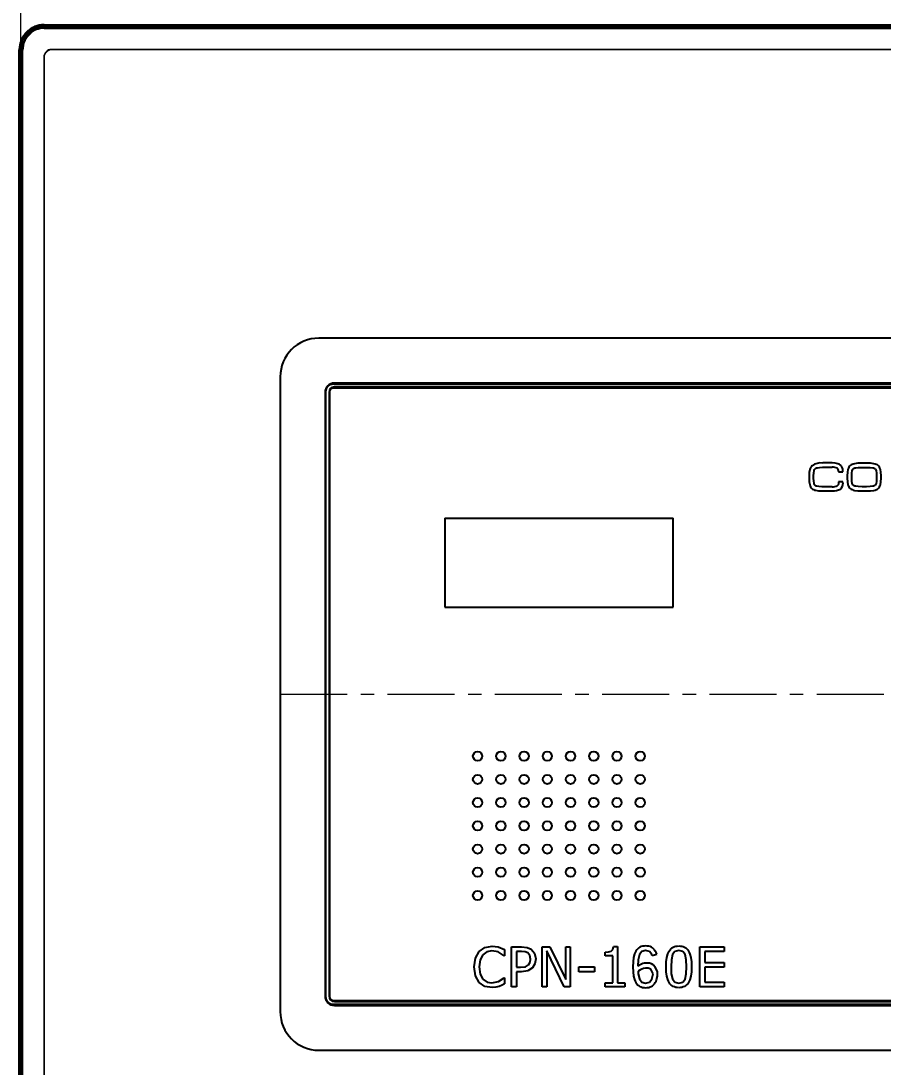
# Model space of a CAD drawing. Extents: x 1063 to 2323, y 0 to 891.
# Drawn here: x 1389.1 to 1500.4, y 458 to 593.2 of the extents above; entities that cross this region are included whole.
import ezdxf

# ---------------------------------------------------------------- set-up
doc = ezdxf.new("R2010")
doc.units = 0
doc.header["$LTSCALE"] = 23.1
doc.linetypes.add('CENTER', pattern=[0.6, 0.375, -0.075, 0.075, -0.075])
doc.layers.get('0').update_dxf_attribs({"linetype": 'CONTINUOUS'})
doc.layers.get('Defpoints').update_dxf_attribs({"linetype": 'CONTINUOUS'})
doc.layers.add('AM_5', color=3, linetype='CONTINUOUS', lineweight=25)
doc.styles.add('굴림', font='')
doc.styles.get('굴림').set_extended_font_data('Gulim')
doc.dimstyles.new('10', dxfattribs={"dimtxt": 10, "dimasz": 8, "dimexe": 1.25, "dimexo": 2, "dimtad": 1, "dimtoh": 1, "dimtxsty": '굴림', "dimcen": 2.5, "dimclrd": 140, "dimclre": 140, "dimclrt": 130, "dimadec": 0, "dimazin": 0, "dimtfac": 1, "dimtmove": 0, "dimatfit": 3, "dimfxl": 1, "dimlwd": 9, "dimlwe": 9, "dimarcsym": 0})

# ---------------------------------------------------------------- blocks, each defined once
blk = doc.blocks.new('*D12')
at = {"layer": 'AM_5', "color": 140, "lineweight": 9, "transparency": 16777216}
for p, q in [((1389.07, 589.94), (1389.07, 606.28)), ((1619.07, 589.94), (1619.07, 606.28)), ((1397.07, 605.03), (1611.07, 605.03))]:
    blk.add_line(p, q, dxfattribs=at)
at = {"layer": 'AM_5', "color": 140, "transparency": 16777216}
for points in [[(1397.07, 606.36), (1397.07, 603.7), (1389.07, 605.03)], [(1611.07, 606.36), (1611.07, 603.7), (1619.07, 605.03)]]:
    blk.add_solid(points, dxfattribs=at)
at = {"layer": 'Defpoints', "color": 0, "transparency": 16777216}
for p in [(1619.07, 605.03), (1389.07, 587.94), (1619.07, 587.94)]:
    blk.add_point(p, dxfattribs=at)
at = {"layer": 'AM_5', "color": 130, "transparency": 16777216, "insert": (1504.07, 610.78), "char_height": 10, "attachment_point": 5, "style": '굴림'}
blk.add_mtext('230', dxfattribs=at)
blk = doc.blocks.new('cpn160e-1')
for p, q in [((3088.62, 1783.84), (2935.62, 1783.84)), ((2930.62, 1778.84), (2930.62, 1696.84)), ((3086.77, 1777.89), (2937.47, 1777.89)), ((3086.77, 1777.39), (2937.47, 1777.39)), ((3086.62, 1778.04), (2937.62, 1778.04)), ((3086.62, 1777.54), (2937.62, 1777.54)), ((2936.42, 1776.84), (2936.42, 1698.84)), ((2936.47, 1776.89), (2936.47, 1698.79)), ((2936.92, 1776.84), (2936.92, 1698.84)), ((2936.97, 1776.89), (2936.97, 1698.79)), ((2998.96, 1766.5), (2998.94, 1766.05)), ((2999.03, 1766.87), (2998.96, 1766.5)), ((2999.09, 1767.02), (2999.03, 1766.87)), ((2999.15, 1767.16), (2999.09, 1767.02)), ((2999.23, 1767.27), (2999.15, 1767.16)), ((2999.32, 1767.37), (2999.23, 1767.27)), ((2999.51, 1766.06), (2999.53, 1766.44)), ((2999.53, 1766.44), (2999.58, 1766.71)), ((2999.58, 1766.71), (2999.61, 1766.8)), ((2999.61, 1766.8), (2999.65, 1766.87)), ((2999.65, 1766.87), (2999.68, 1766.93)), ((2999.68, 1766.93), (2999.72, 1766.97)), ((2999.72, 1766.97), (2999.76, 1767)), ((2999.76, 1767), (2999.82, 1767.04)), ((2999.82, 1767.04), (2999.9, 1767.07)), ((2999.9, 1767.07), (3000, 1767.1)), ((3000, 1767.1), (3000.27, 1767.15)), ((3000.27, 1767.15), (3000.65, 1767.17)), ((3000.65, 1767.17), (3001.92, 1767.17)), ((3001.92, 1767.72), (3000.7, 1767.72)), ((3002.31, 1767.69), (3001.92, 1767.72)), ((3002.48, 1767.66), (3002.31, 1767.69)), ((3002.63, 1767.62), (3002.48, 1767.66)), ((3002.76, 1767.57), (3002.63, 1767.62)), ((3002.74, 1766.65), (3002.74, 1766.55)), ((3002.74, 1766.55), (3003.31, 1766.55)), ((3002.87, 1767.51), (3002.76, 1767.57)), ((3002.97, 1767.44), (3002.87, 1767.51)), ((3003.05, 1767.37), (3002.97, 1767.44)), ((3003.12, 1767.29), (3003.05, 1767.37)), ((3003.18, 1767.2), (3003.12, 1767.29)), ((3003.22, 1767.12), (3003.18, 1767.2)), ((3003.26, 1767.03), (3003.22, 1767.12)), ((3003.29, 1766.93), (3003.26, 1767.03)), ((3003.3, 1766.84), (3003.29, 1766.93)), ((3003.31, 1766.65), (3003.3, 1766.84)), ((3003.31, 1766.55), (3003.31, 1766.65)), ((3003.89, 1766.51), (3003.87, 1766.04)), ((3003.96, 1766.88), (3003.89, 1766.51)), ((3004.02, 1767.04), (3003.96, 1766.88)), ((3004.08, 1767.18), (3004.02, 1767.04)), ((3004.16, 1767.29), (3004.08, 1767.18)), ((3004.2, 1767.34), (3004.16, 1767.29)), ((3004.25, 1767.38), (3004.2, 1767.34)), ((3004.35, 1767.46), (3004.25, 1767.38)), ((3004.48, 1767.52), (3004.35, 1767.46)), ((3004.45, 1766.04), (3004.47, 1766.44)), ((3004.47, 1766.44), (3004.51, 1766.72)), ((3004.63, 1767.58), (3004.48, 1767.52)), ((3004.51, 1766.72), (3004.54, 1766.81)), ((3004.54, 1766.81), (3004.58, 1766.89)), ((3004.58, 1766.89), (3004.61, 1766.94)), ((3004.61, 1766.94), (3004.63, 1766.96)), ((3004.81, 1767.62), (3004.63, 1767.58)), ((3004.63, 1766.96), (3004.64, 1766.98)), ((3004.64, 1766.98), (3004.66, 1766.99)), ((3004.66, 1766.99), (3004.69, 1767.01)), ((3004.69, 1767.01), (3004.75, 1767.04)), ((3004.75, 1767.04), (3004.84, 1767.07)), ((3005.24, 1767.68), (3004.81, 1767.62)), ((3004.84, 1767.07), (3004.96, 1767.09)), ((3004.96, 1767.09), (3005.29, 1767.13)), ((3005.77, 1767.7), (3005.24, 1767.68)), ((3005.29, 1767.13), (3005.77, 1767.15)), ((3006.34, 1767.7), (3005.77, 1767.7)), ((3005.77, 1767.15), (3006.33, 1767.15)), ((3006.33, 1767.15), (3006.82, 1767.13)), ((3006.87, 1767.68), (3006.34, 1767.7)), ((3006.82, 1767.13), (3007.15, 1767.09)), ((3007.3, 1767.62), (3006.87, 1767.68)), ((3007.15, 1767.09), (3007.26, 1767.07)), ((3007.26, 1767.07), (3007.35, 1767.04)), ((3007.47, 1767.58), (3007.3, 1767.62)), ((3007.35, 1767.04), (3007.41, 1767.01)), ((3007.41, 1767.01), (3007.44, 1766.99)), ((3007.44, 1766.99), (3007.46, 1766.98)), ((3007.46, 1766.98), (3007.47, 1766.96)), ((3007.62, 1767.52), (3007.47, 1767.58)), ((3007.47, 1766.96), (3007.49, 1766.94)), ((3007.49, 1766.94), (3007.53, 1766.89)), ((3007.53, 1766.89), (3007.56, 1766.82)), ((3007.56, 1766.82), (3007.59, 1766.72)), ((3007.59, 1766.72), (3007.64, 1766.44)), ((3007.75, 1767.46), (3007.62, 1767.52)), ((3007.64, 1766.44), (3007.66, 1766.04)), ((3007.86, 1767.38), (3007.75, 1767.46)), ((3007.9, 1767.34), (3007.86, 1767.38)), ((3007.95, 1767.29), (3007.9, 1767.34)), ((3008.02, 1767.18), (3007.95, 1767.29)), ((3008.09, 1767.04), (3008.02, 1767.18)), ((3008.14, 1766.88), (3008.09, 1767.04)), ((3008.21, 1766.51), (3008.14, 1766.88)), ((3008.23, 1766.04), (3008.21, 1766.51)), ((2998.94, 1766.05), (2998.94, 1765.75)), ((2998.94, 1765.75), (2998.96, 1765.29)), ((2998.96, 1765.29), (2999.02, 1764.92)), ((2999.51, 1765.75), (2999.51, 1766.06)), ((2999.53, 1765.36), (2999.51, 1765.75)), ((2999.57, 1765.09), (2999.53, 1765.36)), ((2999.6, 1765), (2999.57, 1765.09)), ((3002.74, 1765.16), (3002.73, 1765.03)), ((3002.74, 1765.26), (3002.74, 1765.16)), ((3003.31, 1765.26), (3002.74, 1765.26)), ((3003.31, 1765.16), (3003.31, 1765.26)), ((3003.87, 1766.04), (3003.87, 1765.75)), ((3003.87, 1765.75), (3003.89, 1765.28)), ((3003.89, 1765.28), (3003.96, 1764.91)), ((3004.45, 1765.75), (3004.45, 1766.04)), ((3004.47, 1765.35), (3004.45, 1765.75)), ((3004.51, 1765.08), (3004.47, 1765.35)), ((3004.54, 1764.98), (3004.51, 1765.08)), ((3007.59, 1765.07), (3007.56, 1764.98)), ((3007.64, 1765.34), (3007.59, 1765.07)), ((3007.66, 1765.75), (3007.64, 1765.34)), ((3007.66, 1766.04), (3007.66, 1765.75)), ((3008.14, 1764.91), (3008.21, 1765.28)), ((3008.21, 1765.28), (3008.23, 1765.75)), ((3008.23, 1765.75), (3008.23, 1766.04)), ((2999.02, 1764.92), (2999.07, 1764.77)), ((2999.07, 1764.77), (2999.13, 1764.63)), ((2999.13, 1764.63), (2999.2, 1764.52)), ((2999.2, 1764.52), (2999.28, 1764.43)), ((2999.28, 1764.43), (2999.38, 1764.35)), ((2999.38, 1764.35), (2999.49, 1764.28)), ((2999.49, 1764.28), (2999.63, 1764.22)), ((2999.63, 1764.92), (2999.6, 1765)), ((2999.66, 1764.87), (2999.63, 1764.92)), ((2999.63, 1764.22), (2999.78, 1764.18)), ((2999.68, 1764.85), (2999.66, 1764.87)), ((2999.69, 1764.83), (2999.68, 1764.85)), ((2999.73, 1764.8), (2999.69, 1764.83)), ((2999.78, 1764.77), (2999.73, 1764.8)), ((2999.85, 1764.73), (2999.78, 1764.77)), ((2999.78, 1764.18), (3000.15, 1764.12)), ((2999.94, 1764.71), (2999.85, 1764.73)), ((3000.2, 1764.66), (2999.94, 1764.71)), ((3000.15, 1764.12), (3000.6, 1764.1)), ((3000.56, 1764.65), (3000.2, 1764.66)), ((3001.92, 1764.65), (3000.56, 1764.65)), ((3000.6, 1764.1), (3001.93, 1764.1)), ((3002.62, 1764.8), (3002.58, 1764.77)), ((3002.65, 1764.84), (3002.62, 1764.8)), ((3002.68, 1764.88), (3002.65, 1764.84)), ((3002.7, 1764.92), (3002.68, 1764.88)), ((3002.72, 1764.97), (3002.7, 1764.92)), ((3002.73, 1765.03), (3002.72, 1764.97)), ((3003.96, 1764.91), (3004.02, 1764.75)), ((3004.02, 1764.75), (3004.08, 1764.62)), ((3004.08, 1764.62), (3004.16, 1764.5)), ((3004.16, 1764.5), (3004.2, 1764.45)), ((3004.2, 1764.45), (3004.25, 1764.41)), ((3004.25, 1764.41), (3004.35, 1764.34)), ((3004.35, 1764.34), (3004.48, 1764.27)), ((3004.48, 1764.27), (3004.64, 1764.22)), ((3004.58, 1764.91), (3004.54, 1764.98)), ((3004.61, 1764.86), (3004.58, 1764.91)), ((3004.63, 1764.84), (3004.61, 1764.86)), ((3004.64, 1764.82), (3004.63, 1764.84)), ((3004.66, 1764.8), (3004.64, 1764.82)), ((3004.64, 1764.22), (3004.81, 1764.17)), ((3004.69, 1764.79), (3004.66, 1764.8)), ((3004.75, 1764.76), (3004.69, 1764.79)), ((3004.84, 1764.73), (3004.75, 1764.76)), ((3004.81, 1764.17), (3005.24, 1764.11)), ((3004.96, 1764.7), (3004.84, 1764.73)), ((3005.29, 1764.66), (3004.96, 1764.7)), ((3005.24, 1764.11), (3005.77, 1764.1)), ((3005.77, 1764.65), (3005.29, 1764.66)), ((3006.33, 1764.65), (3005.77, 1764.65)), ((3005.77, 1764.1), (3006.34, 1764.1)), ((3006.82, 1764.66), (3006.33, 1764.65)), ((3006.34, 1764.1), (3006.87, 1764.12)), ((3007.15, 1764.7), (3006.82, 1764.66)), ((3006.87, 1764.12), (3007.3, 1764.17)), ((3007.26, 1764.73), (3007.15, 1764.7)), ((3007.35, 1764.76), (3007.26, 1764.73)), ((3007.3, 1764.17), (3007.47, 1764.22)), ((3007.42, 1764.79), (3007.35, 1764.76)), ((3007.44, 1764.8), (3007.42, 1764.79)), ((3007.46, 1764.82), (3007.44, 1764.8)), ((3007.48, 1764.83), (3007.46, 1764.82)), ((3007.47, 1764.22), (3007.63, 1764.27)), ((3007.49, 1764.85), (3007.48, 1764.83)), ((3007.53, 1764.91), (3007.49, 1764.85)), ((3007.56, 1764.98), (3007.53, 1764.91)), ((3007.63, 1764.27), (3007.75, 1764.34)), ((3007.75, 1764.34), (3007.86, 1764.42)), ((3007.86, 1764.42), (3007.9, 1764.46)), ((3007.9, 1764.46), (3007.95, 1764.51)), ((3007.95, 1764.51), (3008.02, 1764.62)), ((3008.02, 1764.62), (3008.09, 1764.75)), ((3008.09, 1764.75), (3008.14, 1764.91)), ((2951.87, 1760.59), (2981.37, 1760.59)), ((2951.87, 1760.59), (2951.87, 1749.09)), ((2981.37, 1749.09), (2981.37, 1760.59)), ((2951.87, 1749.09), (2981.37, 1749.09)), ((2955.83, 1703.76), (2956.3, 1704.61)), ((2956.3, 1704.61), (2957.04, 1705.13)), ((2957.3, 1704.58), (2956.79, 1704.19)), ((2957.04, 1705.13), (2957.99, 1705.31)), ((2957.95, 1704.71), (2957.3, 1704.58)), ((2958.78, 1704.55), (2957.95, 1704.71)), ((2957.99, 1705.31), (2958.76, 1705.2)), ((2958.76, 1705.2), (2959.61, 1704.85)), ((2959.56, 1704.03), (2958.78, 1704.55)), ((2959.61, 1704.85), (2959.61, 1704.03)), ((2960.51, 1700.04), (2960.51, 1705.21)), ((2960.51, 1705.21), (2961.8, 1705.21)), ((2961.77, 1704.61), (2961.14, 1704.61)), ((2961.14, 1704.61), (2961.14, 1702.56)), ((2962.26, 1704.57), (2961.77, 1704.61)), ((2961.8, 1705.21), (2962.52, 1705.13)), ((2962.61, 1704.41), (2962.26, 1704.57)), ((2962.52, 1705.13), (2963.05, 1704.89)), ((2962.87, 1704.09), (2962.61, 1704.41)), ((2963.05, 1704.89), (2963.47, 1704.4)), ((2963.47, 1704.4), (2963.62, 1703.65)), ((2964.46, 1700.04), (2964.46, 1705.21)), ((2964.46, 1705.21), (2965.44, 1705.21)), ((2967.3, 1700.04), (2965.05, 1704.67)), ((2965.05, 1704.67), (2965.05, 1700.04)), ((2965.44, 1705.21), (2967.5, 1700.99)), ((2967.5, 1700.99), (2967.5, 1705.21)), ((2967.5, 1705.21), (2968.09, 1705.21)), ((2968.09, 1705.21), (2968.09, 1700.04)), ((2972.58, 1704.51), (2973.01, 1704.54)), ((2972.58, 1704.04), (2972.58, 1704.51)), ((2973.01, 1704.54), (2973.36, 1704.65)), ((2973.36, 1704.65), (2973.59, 1704.87)), ((2973.59, 1704.87), (2973.69, 1705.23)), ((2973.69, 1705.23), (2974.18, 1705.23)), ((2974.18, 1705.23), (2974.18, 1700.56)), ((2976.4, 1704.29), (2976.27, 1703.82)), ((2976.48, 1704.48), (2976.4, 1704.29)), ((2976.57, 1704.66), (2976.48, 1704.48)), ((2976.68, 1704.81), (2976.57, 1704.66)), ((2976.8, 1704.95), (2976.68, 1704.81)), ((2976.94, 1705.06), (2976.8, 1704.95)), ((2977.09, 1705.15), (2976.94, 1705.06)), ((2977.32, 1704.61), (2977.01, 1704.2)), ((2977.25, 1705.23), (2977.09, 1705.15)), ((2977.43, 1705.28), (2977.25, 1705.23)), ((2977.82, 1704.74), (2977.32, 1704.61)), ((2977.62, 1705.31), (2977.43, 1705.28)), ((2977.82, 1705.32), (2977.62, 1705.31)), ((2978.03, 1705.31), (2977.82, 1705.32)), ((2978.32, 1704.61), (2977.82, 1704.74)), ((2978.22, 1705.28), (2978.03, 1705.31)), ((2978.4, 1705.23), (2978.22, 1705.28)), ((2978.62, 1704.2), (2978.32, 1704.61)), ((2978.56, 1705.15), (2978.4, 1705.23)), ((2978.71, 1705.06), (2978.56, 1705.15)), ((2978.66, 1704.07), (2979.25, 1704.27)), ((2978.85, 1704.94), (2978.71, 1705.06)), ((2978.97, 1704.81), (2978.85, 1704.94)), ((2979.07, 1704.65), (2978.97, 1704.81)), ((2979.17, 1704.47), (2979.07, 1704.65)), ((2979.25, 1704.27), (2979.17, 1704.47)), ((2980.56, 1703.82), (2980.68, 1704.29)), ((2980.68, 1704.29), (2980.77, 1704.48)), ((2980.77, 1704.48), (2980.86, 1704.66)), ((2980.86, 1704.66), (2980.97, 1704.81)), ((2980.97, 1704.81), (2981.09, 1704.95)), ((2981.09, 1704.95), (2981.22, 1705.06)), ((2981.22, 1705.06), (2981.37, 1705.15)), ((2981.61, 1704.61), (2981.3, 1704.2)), ((2981.37, 1705.15), (2981.53, 1705.23)), ((2981.53, 1705.23), (2981.71, 1705.28)), ((2982.11, 1704.74), (2981.61, 1704.61)), ((2981.71, 1705.28), (2981.9, 1705.31)), ((2981.9, 1705.31), (2982.11, 1705.32)), ((2982.11, 1705.32), (2982.31, 1705.31)), ((2982.61, 1704.61), (2982.11, 1704.74)), ((2982.31, 1705.31), (2982.51, 1705.28)), ((2982.51, 1705.28), (2982.69, 1705.23)), ((2982.91, 1704.2), (2982.61, 1704.61)), ((2982.69, 1705.23), (2982.85, 1705.15)), ((2982.85, 1705.15), (2983, 1705.06)), ((2983, 1705.06), (2983.13, 1704.94)), ((2983.13, 1704.94), (2983.25, 1704.81)), ((2983.25, 1704.81), (2983.36, 1704.65)), ((2983.36, 1704.65), (2983.45, 1704.47)), ((2983.45, 1704.47), (2983.53, 1704.27)), ((2983.53, 1704.27), (2983.66, 1703.81)), ((2984.83, 1700.04), (2984.83, 1705.21)), ((2984.83, 1705.21), (2987.96, 1705.21)), ((2987.96, 1704.6), (2985.46, 1704.6)), ((2985.46, 1704.6), (2985.46, 1703.18)), ((2987.96, 1705.21), (2987.96, 1704.6)), ((2955.66, 1702.62), (2955.83, 1703.76)), ((2956.44, 1703.53), (2956.32, 1702.62)), ((2956.79, 1704.19), (2956.44, 1703.53)), ((2959.61, 1704.03), (2959.56, 1704.03)), ((2962.29, 1702.64), (2962.68, 1702.87)), ((2962.68, 1702.87), (2962.89, 1703.22)), ((2962.96, 1703.63), (2962.87, 1704.09)), ((2962.89, 1703.22), (2962.96, 1703.63)), ((2963.51, 1703.01), (2963.2, 1702.5)), ((2963.62, 1703.65), (2963.51, 1703.01)), ((2973.57, 1704.04), (2972.58, 1704.04)), ((2973.57, 1700.56), (2973.57, 1704.04)), ((2976.2, 1703.27), (2976.17, 1702.62)), ((2976.27, 1703.82), (2976.2, 1703.27)), ((2976.86, 1703.53), (2976.83, 1702.72)), ((2977.01, 1704.2), (2976.86, 1703.53)), ((2977.1, 1702.89), (2976.99, 1702.82)), ((2977.27, 1702.98), (2977.1, 1702.89)), ((2977.44, 1703.04), (2977.27, 1702.98)), ((2977.63, 1703.09), (2977.44, 1703.04)), ((2977.86, 1703.09), (2977.63, 1703.09)), ((2978.06, 1703.1), (2977.86, 1703.09)), ((2978.3, 1703.1), (2978.06, 1703.1)), ((2978.57, 1703), (2978.3, 1703.1)), ((2978.81, 1702.87), (2978.57, 1703)), ((2978.66, 1704.07), (2978.62, 1704.2)), ((2979.07, 1702.58), (2978.81, 1702.87)), ((2980.46, 1702.62), (2980.48, 1703.27)), ((2980.48, 1703.27), (2980.56, 1703.82)), ((2981.15, 1703.53), (2981.11, 1702.62)), ((2981.3, 1704.2), (2981.15, 1703.53)), ((2983.07, 1703.54), (2982.91, 1704.2)), ((2983.11, 1702.63), (2983.07, 1703.54)), ((2983.66, 1703.81), (2983.73, 1703.26)), ((2983.73, 1703.26), (2983.75, 1702.63)), ((2985.46, 1703.18), (2987.96, 1703.18)), ((2987.96, 1703.18), (2987.96, 1702.57)), ((2955.83, 1701.44), (2955.66, 1702.62)), ((2956.32, 1702.62), (2956.46, 1701.68)), ((2956.46, 1701.68), (2956.81, 1701.04)), ((2961.14, 1702.56), (2961.67, 1702.56)), ((2961.77, 1701.97), (2961.14, 1701.97)), ((2961.14, 1701.97), (2961.14, 1700.04)), ((2961.67, 1702.56), (2962.29, 1702.64)), ((2962.62, 1702.1), (2961.77, 1701.97)), ((2963.2, 1702.5), (2962.62, 1702.1)), ((2969.21, 1701.99), (2969.21, 1702.61)), ((2969.21, 1702.61), (2971.2, 1702.61)), ((2971.2, 1701.99), (2969.21, 1701.99)), ((2971.2, 1702.61), (2971.2, 1701.99)), ((2976.17, 1702.62), (2976.2, 1701.98)), ((2976.2, 1701.98), (2976.27, 1701.43)), ((2976.99, 1702.82), (2976.83, 1702.72)), ((2977.05, 1702.21), (2976.84, 1702.05)), ((2976.84, 1702.05), (2976.86, 1701.71)), ((2976.86, 1701.71), (2977.01, 1701.06)), ((2977.32, 1702.32), (2977.05, 1702.21)), ((2977.53, 1702.4), (2977.32, 1702.32)), ((2977.8, 1702.47), (2977.53, 1702.4)), ((2978.16, 1702.46), (2977.8, 1702.47)), ((2978.49, 1702.34), (2978.16, 1702.46)), ((2978.78, 1701.71), (2978.49, 1702.34)), ((2978.63, 1701.05), (2978.78, 1701.71)), ((2979.23, 1702.28), (2979.07, 1702.58)), ((2979.35, 1701.96), (2979.23, 1702.28)), ((2979.37, 1701.42), (2979.35, 1701.96)), ((2980.48, 1701.98), (2980.46, 1702.62)), ((2980.56, 1701.43), (2980.48, 1701.98)), ((2981.11, 1702.62), (2981.14, 1701.71)), ((2981.14, 1701.71), (2981.29, 1701.06)), ((2982.91, 1701.05), (2983.07, 1701.71)), ((2983.07, 1701.71), (2983.11, 1702.63)), ((2983.73, 1701.98), (2983.65, 1701.42)), ((2983.75, 1702.63), (2983.73, 1701.98)), ((2987.96, 1702.57), (2985.46, 1702.57)), ((2985.46, 1702.57), (2985.46, 1700.65)), ((2956.31, 1700.6), (2955.83, 1701.44)), ((2957.05, 1700.1), (2956.31, 1700.6)), ((2956.81, 1701.04), (2957.33, 1700.66)), ((2957.33, 1700.66), (2957.96, 1700.54)), ((2957.96, 1700.54), (2958.82, 1700.71)), ((2958.82, 1700.71), (2959.56, 1701.22)), ((2959.29, 1700.26), (2958.92, 1700.1)), ((2959.61, 1700.41), (2959.29, 1700.26)), ((2959.56, 1701.22), (2959.61, 1701.22)), ((2959.61, 1701.22), (2959.61, 1700.41)), ((2972.58, 1700.04), (2972.58, 1700.56)), ((2972.58, 1700.56), (2973.57, 1700.56)), ((2974.18, 1700.56), (2975.15, 1700.56)), ((2975.15, 1700.56), (2975.15, 1700.04)), ((2976.27, 1701.43), (2976.4, 1700.97)), ((2976.4, 1700.97), (2976.48, 1700.77)), ((2976.48, 1700.77), (2976.57, 1700.59)), ((2976.57, 1700.59), (2976.67, 1700.44)), ((2976.67, 1700.44), (2976.79, 1700.3)), ((2976.79, 1700.3), (2976.93, 1700.19)), ((2976.93, 1700.19), (2977.08, 1700.09)), ((2977.01, 1701.06), (2977.31, 1700.65)), ((2977.31, 1700.65), (2977.82, 1700.51)), ((2977.82, 1700.51), (2978.32, 1700.64)), ((2978.32, 1700.64), (2978.63, 1701.05)), ((2978.55, 1700.09), (2978.7, 1700.18)), ((2978.7, 1700.18), (2978.84, 1700.3)), ((2978.84, 1700.3), (2978.96, 1700.43)), ((2978.96, 1700.43), (2979.07, 1700.58)), ((2979.07, 1700.58), (2979.16, 1700.76)), ((2979.16, 1700.76), (2979.24, 1700.95)), ((2979.24, 1700.95), (2979.37, 1701.42)), ((2980.68, 1700.97), (2980.56, 1701.43)), ((2980.76, 1700.77), (2980.68, 1700.97)), ((2980.85, 1700.59), (2980.76, 1700.77)), ((2980.96, 1700.44), (2980.85, 1700.59)), ((2981.08, 1700.3), (2980.96, 1700.44)), ((2981.22, 1700.19), (2981.08, 1700.3)), ((2981.37, 1700.09), (2981.22, 1700.19)), ((2981.29, 1701.06), (2981.59, 1700.65)), ((2981.59, 1700.65), (2982.11, 1700.51)), ((2982.11, 1700.51), (2982.61, 1700.64)), ((2982.61, 1700.64), (2982.91, 1701.05)), ((2982.99, 1700.18), (2982.84, 1700.09)), ((2983.12, 1700.3), (2982.99, 1700.18)), ((2983.25, 1700.43), (2983.12, 1700.3)), ((2983.35, 1700.58), (2983.25, 1700.43)), ((2983.45, 1700.76), (2983.35, 1700.58)), ((2983.53, 1700.95), (2983.45, 1700.76)), ((2983.65, 1701.42), (2983.53, 1700.95)), ((2985.46, 1700.65), (2987.96, 1700.65)), ((2987.96, 1700.65), (2987.96, 1700.04)), ((2957.99, 1699.94), (2957.05, 1700.1)), ((2958.49, 1699.99), (2957.99, 1699.94)), ((2958.92, 1700.1), (2958.49, 1699.99)), ((2961.14, 1700.04), (2960.51, 1700.04)), ((2965.05, 1700.04), (2964.46, 1700.04)), ((2968.09, 1700.04), (2967.3, 1700.04)), ((2975.15, 1700.04), (2972.58, 1700.04)), ((2977.08, 1700.09), (2977.24, 1700.02)), ((2977.24, 1700.02), (2977.42, 1699.97)), ((2977.42, 1699.97), (2977.61, 1699.94)), ((2977.61, 1699.94), (2977.82, 1699.93)), ((2977.82, 1699.93), (2978.03, 1699.94)), ((2978.03, 1699.94), (2978.22, 1699.97)), ((2978.22, 1699.97), (2978.39, 1700.02)), ((2978.39, 1700.02), (2978.55, 1700.09)), ((2981.53, 1700.02), (2981.37, 1700.09)), ((2981.71, 1699.97), (2981.53, 1700.02)), ((2981.9, 1699.94), (2981.71, 1699.97)), ((2982.11, 1699.93), (2981.9, 1699.94)), ((2982.31, 1699.94), (2982.11, 1699.93)), ((2982.5, 1699.97), (2982.31, 1699.94)), ((2982.68, 1700.02), (2982.5, 1699.97)), ((2982.84, 1700.09), (2982.68, 1700.02)), ((2987.96, 1700.04), (2984.83, 1700.04)), ((2937.47, 1698.29), (3086.77, 1698.29)), ((2937.47, 1697.79), (3086.77, 1697.79)), ((2937.62, 1698.14), (3086.62, 1698.14)), ((2937.62, 1697.64), (3086.62, 1697.64)), ((2935.62, 1691.84), (3088.62, 1691.84))]:
    blk.add_line(p, q)
at = {"color": 1, "linetype": 'CENTER', "lineweight": 0}
blk.add_line((2930.62, 1737.84), (3093.62, 1737.84), dxfattribs=at)
for centre in [(2956.12, 1729.84), (2959.12, 1729.84), (2962.12, 1729.84), (2965.12, 1729.84), (2968.12, 1729.84), (2971.12, 1729.84), (2974.12, 1729.84), (2977.12, 1729.84), (2956.12, 1726.84), (2959.12, 1726.84), (2962.12, 1726.84), (2965.12, 1726.84), (2968.12, 1726.84), (2971.12, 1726.84), (2974.12, 1726.84), (2977.12, 1726.84), (2956.12, 1723.84), (2959.12, 1723.84), (2962.12, 1723.84), (2965.12, 1723.84), (2968.12, 1723.84), (2971.12, 1723.84), (2974.12, 1723.84), (2977.12, 1723.84), (2956.12, 1720.84), (2959.12, 1720.84), (2962.12, 1720.84), (2965.12, 1720.84), (2968.12, 1720.84), (2971.12, 1720.84), (2974.12, 1720.84), (2977.12, 1720.84), (2956.12, 1717.84), (2959.12, 1717.84), (2962.12, 1717.84), (2965.12, 1717.84), (2968.12, 1717.84), (2971.12, 1717.84), (2974.12, 1717.84), (2977.12, 1717.84), (2956.12, 1714.84), (2959.12, 1714.84), (2962.12, 1714.84), (2965.12, 1714.84), (2968.12, 1714.84), (2971.12, 1714.84), (2974.12, 1714.84), (2977.12, 1714.84), (2956.12, 1711.84), (2959.12, 1711.84), (2962.12, 1711.84), (2965.12, 1711.84), (2968.12, 1711.84), (2971.12, 1711.84), (2974.12, 1711.84), (2977.12, 1711.84)]:
    blk.add_circle(centre, 0.6)
for centre, radius, start, end in [((2935.62, 1778.84), 5, 90, 180), ((2937.62, 1776.84), 1.2, 90, 180), ((2937.47, 1776.89), 1, 90, 180), ((2937.62, 1776.84), 0.7, 90, 180), ((2937.47, 1776.89), 0.5, 90, 180), ((3000.48, 1765.67), 2.05, 83.783, 124.3267), ((3002.02, 1766), 1.17, 61.0177, 94.8349), ((3002.31, 1766.69), 0.43, 354.9753, 50.3865), ((3002.35, 1765.08), 0.971, 311.0558, 4.3188), ((3002.03, 1765.89), 1.25, 265.0393, 296.1971), ((3002.08, 1765.78), 1.69, 264.9398, 302.2735), ((2937.62, 1698.84), 1.2, 180, 270), ((2937.62, 1698.84), 0.7, 180, 270), ((2937.47, 1698.79), 1, 180, 270), ((2937.47, 1698.79), 0.5, 180, 270), ((2935.62, 1696.84), 5, 180, 270)]:
    blk.add_arc(centre, radius, start, end)

msp = doc.modelspace()

# ---------------------------------------------------------------- linework, layer by layer
at = {"color": 7, "linetype": 'Continuous', "lineweight": 15}
for p, q in [((1392.242, 592.266), (1392.068, 592.44)), ((1392.242, 592.266), (1615.894, 592.266)), ((1389.068, 589.441), (1389.243, 589.266)), ((1389.243, 195.614), (1389.243, 589.266)), ((1615.117, 589.487), (1393.02, 589.487)), ((1393.067, 589.44), (1393.02, 589.487)), ((1615.07, 589.44), (1393.067, 589.44)), ((1392.021, 588.489), (1392.021, 196.392)), ((1392.068, 588.442), (1392.021, 588.489)), ((1392.068, 588.442), (1392.068, 196.439))]:
    msp.add_line(p, q, dxfattribs=at)
at = {"color": 7, "linetype": 'Continuous', "lineweight": 70}
for p, q in [((1392.068, 592.44), (1616.069, 592.44)), ((1389.068, 195.44), (1389.068, 589.441))]:
    msp.add_line(p, q, dxfattribs=at)
at = {"color": 7, "linetype": 'Continuous', "lineweight": 15, "flags": 128}
msp.add_lwpolyline([(1389.183, 581.94), (1389.183, 582.374), (1389.181, 582.795), (1389.178, 583.19), (1389.173, 583.547), (1389.168, 583.855), (1389.162, 584.105), (1389.155, 584.289), (1389.147, 584.402), (1389.14, 584.44), (1389.132, 584.402), (1389.125, 584.289), (1389.118, 584.105), (1389.112, 583.855), (1389.106, 583.547), (1389.102, 583.19), (1389.099, 582.795), (1389.097, 582.374), (1389.096, 581.94), (1389.097, 581.506), (1389.099, 581.085), (1389.102, 580.69), (1389.106, 580.333), (1389.112, 580.025), (1389.118, 579.775), (1389.125, 579.591), (1389.132, 579.478), (1389.14, 579.44), (1389.147, 579.478), (1389.155, 579.591), (1389.162, 579.775), (1389.168, 580.025), (1389.173, 580.333), (1389.178, 580.69), (1389.181, 581.085), (1389.183, 581.506), (1389.183, 581.94)], dxfattribs=at)
at = {"color": 7, "linetype": 'Continuous', "lineweight": 70}
msp.add_arc((1392.068, 589.441), 2.999, 89.99701, 180.00299, dxfattribs=at)
at = {"color": 7, "linetype": 'Continuous', "lineweight": 15}
for centre, radius, start, end in [((1392.242, 589.266), 2.999, 89.99701, 180.00299), ((1393.019, 588.489), 0.998, 89.97317, 180.02683), ((1393.066, 588.442), 0.998, 89.97317, 180.02683)]:
    msp.add_arc(centre, radius, start, end, dxfattribs=at)

# ---------------------------------------------------------------- block references
msp.add_blockref('cpn160e-1', (-1508.057, -1231.654))

# ---------------------------------------------------------------- dimensions: what is measured, and where the dimension line sits
at = {"layer": 'AM_5'}
dim = msp.add_linear_dim(base=(1619.068, 605.029), p1=(1389.068, 587.94), p2=(1619.068, 587.94), dimstyle='10', dxfattribs=at)
dim.commit()
dim.dimension.update_dxf_attribs({"geometry": '*D12', "text_midpoint": (1504.068, 605.029), "dimtype": 160})

doc.saveas('drawing.dxf')
